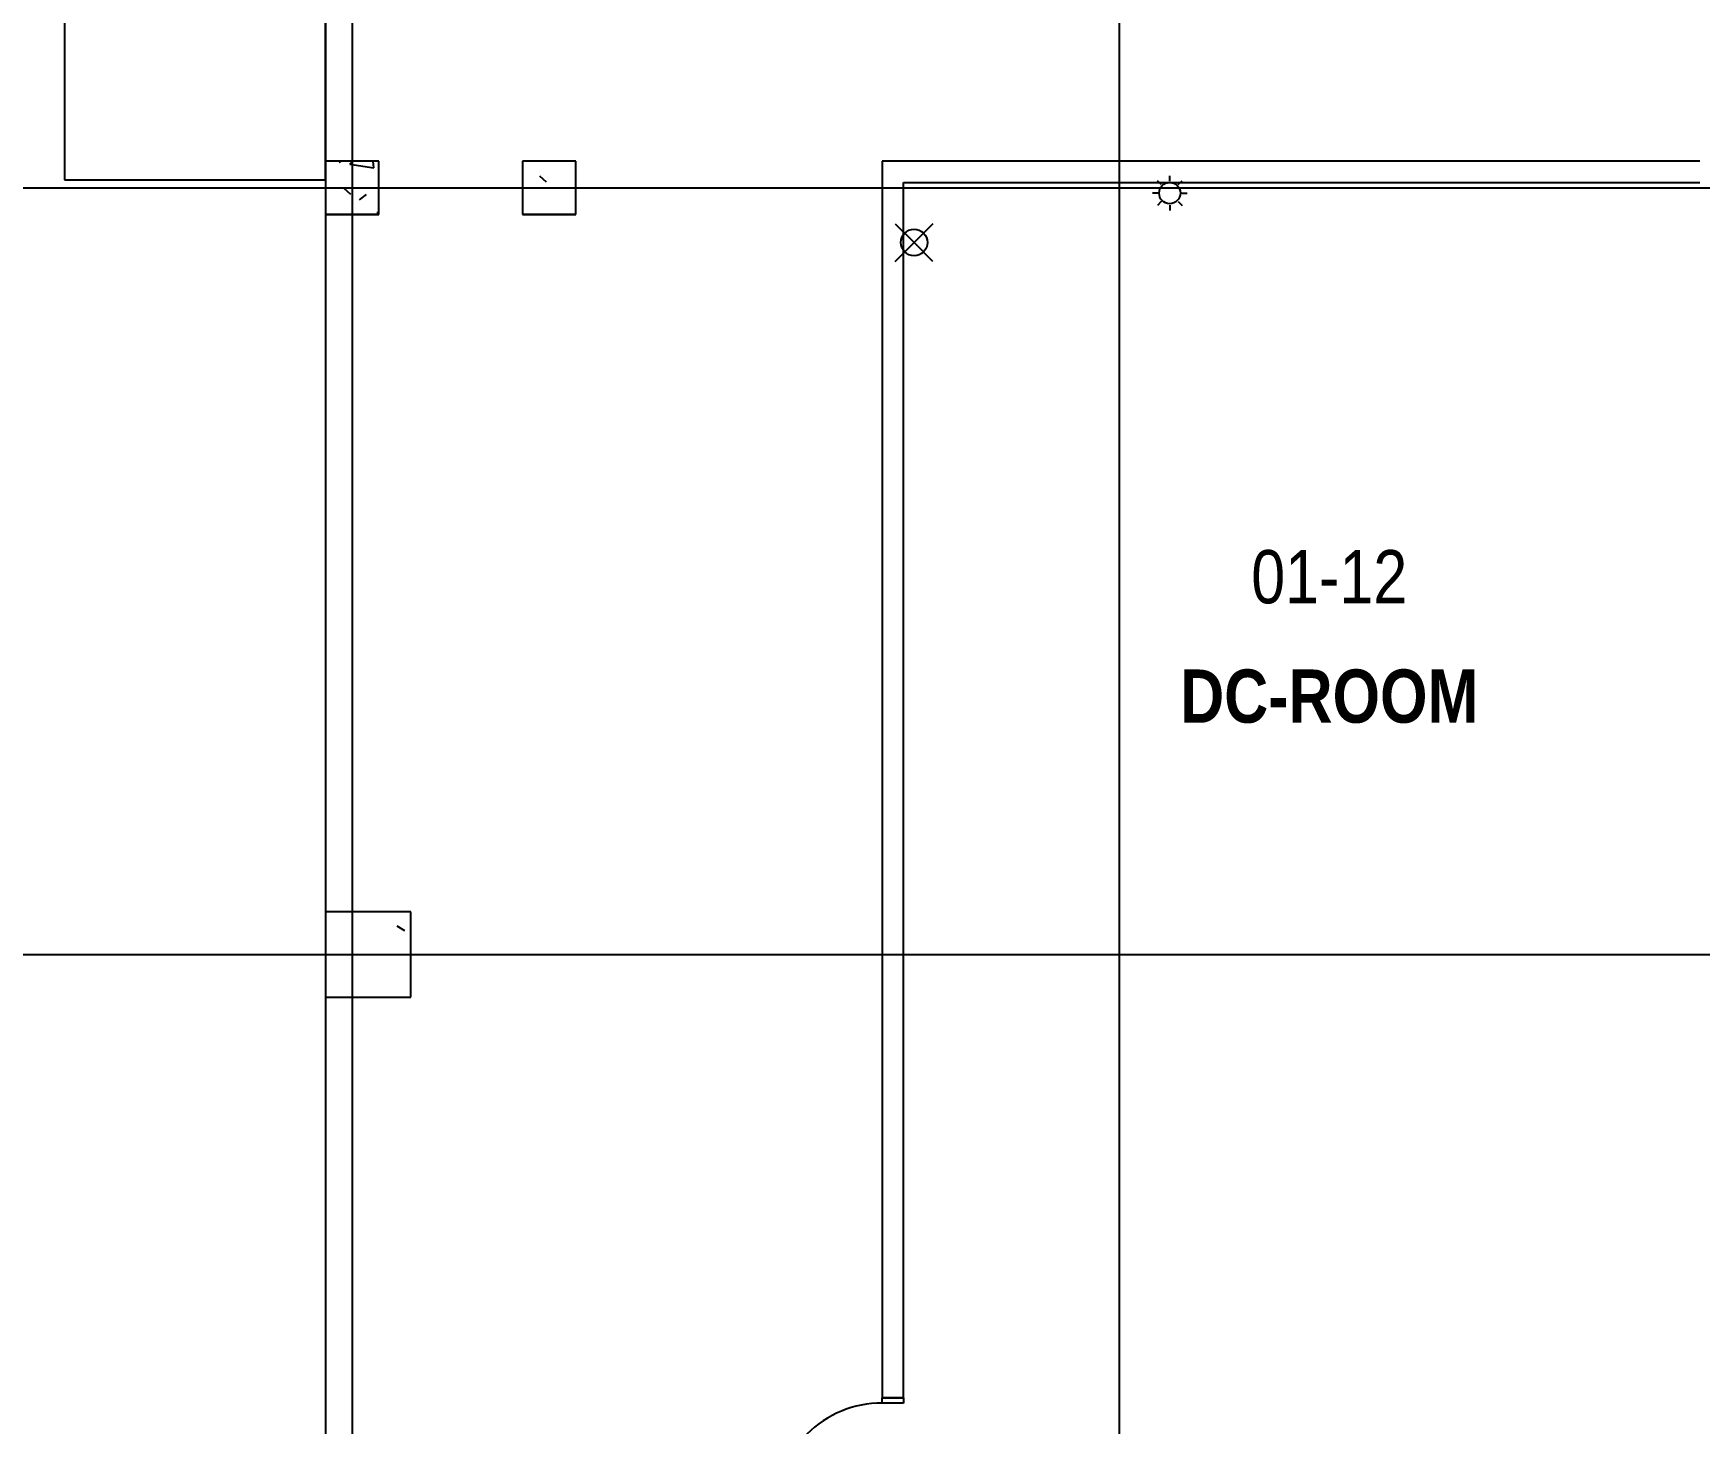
# Model space of a CAD drawing. Header units: millimetres. Extents: x -20146070 to 165023, y -3349561 to 35447.
# Drawn here: x 293 to 15936, y -36430 to -23375 of the extents above; entities that cross this region are included whole.
import ezdxf
from ezdxf import colors
from ezdxf.entities.mleader import LeaderData, LeaderLine
from ezdxf.math import Vec2, Vec3

# ---------------------------------------------------------------- set-up
doc = ezdxf.new("R2010")
doc.units = ezdxf.units.MM
doc.header["$LTSCALE"] = 50
doc.linetypes.add('CONTINOUS', pattern=[0])
for name, color, linetype in [('BLK_2 - 1ST_2ND_STOREY_PLAN$0$0-1', 8, 'Continuous'), ('BLK_2 - 1ST_2ND_STOREY_PLAN$0$1599_DB_A_BLK2_HQ_R21- LINKVIEW_BLK2_1ST STOREY Toilet JOH$0$S-_COLN----_E', 8, 'Continuous'), ('BLK_2 - 1ST_2ND_STOREY_PLAN$0$1599_DB_A_BLK2_HQ_R21- LINKVIEW_BLK2_1ST STOREY Toilet JOH$0$S-_COLN----_E-1', 8, 'Continuous'), ('BLK_2 - 1ST_2ND_STOREY_PLAN$0$A-_DETA----_ED-2', 8, 'Continuous'), ('BLK_2 - 1ST_2ND_STOREY_PLAN$0$A-_DOOR----_E', 8, 'Continuous'), ('BLK_2 - 1ST_2ND_STOREY_PLAN$0$A-_DOOR----_E-1', 8, 'Continuous'), ('BLK_2 - 1ST_2ND_STOREY_PLAN$0$A-_FLOR----_E', 8, 'Continuous'), ('BLK_2 - 1ST_2ND_STOREY_PLAN$0$A-_FURT----_E-1', 8, 'Continuous'), ('BLK_2 - 1ST_2ND_STOREY_PLAN$0$A-_WALLPRTN_E', 8, 'Continuous'), ('BLK_2 - 1ST_2ND_STOREY_PLAN$0$E-_FIREALAM_E-1', 8, 'Continuous'), ('BLK_2 - 1ST_2ND_STOREY_PLAN$0$S-_COLN----_E-1', 8, 'Continuous'), ('BLK_2 - 1ST_2ND_STOREY_PLAN$0$S-_COLN----_E-2', 8, 'Continuous'), ('BLK_2 - 1ST_2ND_STOREY_PLAN$0$S-_COLN----_E-3', 8, 'Continuous'), ('M_FIREALAM-_E-', 10, 'Continuous'), ('NW_ARCHI RM NAME', 7, 'Continuous'), ('NW_GRID LINE', 8, 'Continuous')]:
    doc.layers.add(name, color=color, linetype=linetype)
doc.styles.add('Arial Narrow_1', font='ARIALN.TTF', dxfattribs={"height": 500})
doc.styles.add('Arial Narrow_B_1', font='ARIALNB.TTF', dxfattribs={"height": 500})
doc.styles.add('RomanS', font='romans__.ttf', dxfattribs={"width": 0.75, "height": 40})
pattern_1 = [(50, (0, 0), (1821.84, -159.39), [190.5, -2095.5]), (355, (0, 0), (-352.428, 1910.567), [152.4, -1676.4]), (100.451, (151.8, -13.3), (1469.426, 1751.166), [161.9, -1780.9]), (46.184, (0, 508), (2710.79, -420.428), [285.75, -3143.25]), (96.636, (226, 473), (2374.026, 2474.276), [242.85, -2671.35]), (351.184, (0, 508), (2374.05, 2474.253), [228.6, -2514.6]), (21, (254, 381), (1516.144, -1022.652), [190.5, -2095.5]), (326, (254, 381), (618.02, 1841.88), [152.4, -1676.4]), (71.451, (380.3, 295.8), (2134.171, 819.212), [161.9, -1780.9]), (37.5, (0, 0), (30.886, 845.5504), [83.82, -1572.26, 83.82, -1617.98, -1682.75]), (37.5, (0, 0), (30.886, 845.5504), [-3357.88, 83.82, -1598.93]), (7.5, (0, 0), (668.1966, 1001.806), [83.82, -886.46, 83.82, -1534.16, -641.35]), (7.5, (0, 0), (668.1966, 1001.806), [-2588.26, 83.82, -557.53]), (327.5, (-566.4, 0), (1355.9093, -57.2896), [83.82, -551.18, 83.82, -1897.38, -2628.9]), (327.5, (-566.4, 0), (1355.9093, -57.2896), [-2616.2, 83.82, -2545.08]), (317.5, (-820.4, 0), (1481.293, 254.266), [83.82, -741.68, 83.82, -1231.9, -1866.9]), (317.5, (-820.4, 0), (1481.293, 254.266), [-2141.22, 83.82, -1783.08])]
pattern_2 = [(50, (0, 0), (1821.84, -159.39), [190.5, -2095.5]), (355, (0, 0), (-352.43, 1910.57), [152.4, -1676.4]), (100.451, (151.8, -13.3), (1469.43, 1751.17), [161.9, -1780.9]), (46.184, (0, 508), (2710.79, -420.43), [285.75, -3143.25]), (96.636, (226, 473), (2374.03, 2474.28), [242.85, -2671.35]), (351.184, (0, 508), (2374.05, 2474.25), [228.6, -2514.6]), (21, (254, 381), (1516.14, -1022.65), [190.5, -2095.5]), (326, (254, 381), (618.02, 1841.88), [152.4, -1676.4]), (71.451, (380.3, 295.8), (2134.17, 819.21), [161.9, -1780.9]), (37.5, (0, 0), (30.886, 845.55), [83.82, -1572.26, 83.82, -1617.98, -1682.75]), (37.5, (0, 0), (30.886, 845.55), [-3357.88, 83.82, -1598.93]), (7.5, (0, 0), (668.197, 1001.806), [83.82, -886.46, 83.82, -1534.16, -641.35]), (7.5, (0, 0), (668.197, 1001.806), [-2588.26, 83.82, -557.53]), (327.5, (-566.4, 0), (1355.91, -57.29), [83.82, -551.18, 83.82, -1897.38, -2628.9]), (327.5, (-566.4, 0), (1355.91, -57.29), [-2616.2, 83.82, -2545.08]), (317.5, (-820.4, 0), (1481.293, 254.266), [83.82, -741.68, 83.82, -1231.9, -1866.9]), (317.5, (-820.4, 0), (1481.293, 254.266), [-2141.22, 83.82, -1783.08])]

# ---------------------------------------------------------------- blocks, each defined once
blk = doc.blocks.new('BLK_2 - 1ST_2ND_STOREY_PLAN$0$IDA - Rectangle Column - 500W X 500D-V6-BLK 2 1ST STOREY PLAN')
at = {"layer": 'BLK_2 - 1ST_2ND_STOREY_PLAN$0$S-_COLN----_E-2'}
h = blk.add_hatch(dxfattribs=at)
h.set_pattern_fill('FP_9', color=256, style=0, pattern_type=2)
h.set_pattern_definition([(50, (138886.4, 67552.4), (1821.84, -159.39), [190.5, -2095.5]), (355, (138886.4, 67552.4), (-352.428, 1910.567), [152.4, -1676.4]), (100.451, (139038.2, 67539.1), (1469.426, 1751.166), [161.9, -1780.9]), (46.184, (138886.4, 68060.4), (2710.79, -420.428), [285.75, -3143.25]), (96.636, (139112.3, 68025.3), (2374.026, 2474.276), [242.85, -2671.35]), (351.184, (138886.4, 68060.4), (2374.05, 2474.25), [228.6, -2514.6]), (21, (139140.4, 67933.4), (1516.144, -1022.652), [190.5, -2095.5]), (326, (139140.4, 67933.4), (618.02, 1841.88), [152.4, -1676.4]), (71.451, (139266.7, 67848.2), (2134.171, 819.212), [161.9, -1780.9]), (37.5, (138886.4, 67552.4), (30.886, 845.5504), [83.82, -1572.26, 83.82, -1617.98, -1682.75]), (37.5, (138886.4, 67552.4), (30.886, 845.5504), [-3357.88, 83.82, -1598.93]), (7.5, (138886.4, 67552.4), (668.1966, 1001.806), [83.82, -886.46, 83.82, -1534.16, -641.35]), (7.5, (138886.4, 67552.4), (668.1966, 1001.806), [-2588.26, 83.82, -557.53]), (327.5, (138319.95, 67552.4), (1355.9093, -57.2896), [83.82, -551.18, 83.82, -1897.38, -2628.9]), (327.5, (138319.95, 67552.4), (1355.9093, -57.2896), [-2616.2, 83.82, -2545.08]), (317.5, (138066, 67552.4), (1481.293, 254.266), [83.82, -741.68, 83.82, -1231.9, -1866.9]), (317.5, (138066, 67552.4), (1481.293, 254.266), [-2141.22, 83.82, -1783.08])])
h.paths.add_polyline_path([(250, -250), (250, 250), (-250, 250), (-250, -250)])
at = {"layer": 'BLK_2 - 1ST_2ND_STOREY_PLAN$0$S-_COLN----_E-1'}
for p, q in [((250, 250), (-250, 250)), ((-250, 250), (-250, -250)), ((250, -250), (250, 250)), ((-250, -250), (250, -250))]:
    blk.add_line(p, q, dxfattribs=at)
blk = doc.blocks.new('BLK_2 - 1ST_2ND_STOREY_PLAN$0$1599_DB_A_BLK2_HQ_R21_rvt-1-BLK 2 1ST STOREY PLAN')
at = {"layer": 'BLK_2 - 1ST_2ND_STOREY_PLAN$0$S-_COLN----_E-2'}
h = blk.add_hatch(dxfattribs=at)
h.set_pattern_fill('FP_2', color=256, style=0, pattern_type=2)
h.set_pattern_definition(pattern_1)
h.paths.add_polyline_path([(-136886, -67802), (-136786, -67802), (-136786, -67302), (-137286, -67302), (-137286, -67802), (-137011, -67802)])
h = blk.add_hatch(dxfattribs=at)
h.set_pattern_fill('FP_2', color=256, style=0, pattern_type=2)
h.set_pattern_definition(pattern_1)
h.paths.add_polyline_path([(-138336, -75152), (-138336, -74352), (-139136, -74352), (-139136, -75152)])
at = {"layer": 'BLK_2 - 1ST_2ND_STOREY_PLAN$0$A-_FLOR----_E'}
for p, q in [((-141586, -37002), (-141586, -67477)), ((-139136, -67477), (-139136, -39302)), ((-139136, -47052), (-139136, -69502)), ((-141586, -67477), (-139136, -67477)), ((-139136, -69627), (-139136, -75902))]:
    blk.add_line(p, q, dxfattribs=at)
at = {"layer": 'BLK_2 - 1ST_2ND_STOREY_PLAN$0$S-_COLN----_E-1'}
for p, q in [((-136786, -67302), (-137286, -67302)), ((-137286, -67302), (-137286, -67802)), ((-136786, -67802), (-136786, -67302)), ((-137286, -67802), (-136786, -67802)), ((-138336, -74352), (-139136, -74352)), ((-139136, -74352), (-139136, -75152)), ((-138336, -75152), (-138336, -74352)), ((-139136, -75152), (-138336, -75152))]:
    blk.add_line(p, q, dxfattribs=at)
at = {"layer": 'BLK_2 - 1ST_2ND_STOREY_PLAN$0$S-_COLN----_E-3'}
blk.add_blockref('BLK_2 - 1ST_2ND_STOREY_PLAN$0$IDA - Rectangle Column - 500W X 500D-V6-BLK 2 1ST STOREY PLAN', (-138886, -67552), dxfattribs=at)
blk = doc.blocks.new('BLK_2 - 1ST_2ND_STOREY_PLAN$0$1599_DB_A_BLK2_HQ_R21- LINKVIEW_BLK2_1ST STOREY Toilet JOH$0$IDA - Rectangle Column - 500W X 500D-V4-LINKVIEW_BLK2_1ST STOREY')
at = {"layer": 'BLK_2 - 1ST_2ND_STOREY_PLAN$0$1599_DB_A_BLK2_HQ_R21- LINKVIEW_BLK2_1ST STOREY Toilet JOH$0$S-_COLN----_E'}
h = blk.add_hatch(dxfattribs=at)
h.set_pattern_fill('FP_8', color=256, style=0, pattern_type=2)
h.set_pattern_definition([(50, (7579.3, 24824.7), (1821.84, -159.39), [190.5, -2095.5]), (355, (7579.3, 24824.7), (-352.43, 1910.57), [152.4, -1676.4]), (100.451, (7731.1, 24811.4), (1469.43, 1751.17), [161.9, -1780.9]), (46.184, (7579.3, 25332.7), (2710.8, -420.43), [285.75, -3143.25]), (96.636, (7805.2, 25297.6), (2374.03, 2474.28), [242.85, -2671.35]), (351.184, (7579.3, 25332.7), (2374.05, 2474.25), [228.6, -2514.6]), (21, (7833.3, 25205.7), (1516.14, -1022.65), [190.5, -2095.5]), (326, (7833.3, 25205.7), (618.02, 1841.88), [152.4, -1676.4]), (71.451, (7959.6, 25120.4), (2134.17, 819.21), [161.9, -1780.9]), (37.5, (7579.3, 24824.66), (30.886, 845.55), [83.82, -1572.26, 83.82, -1617.98, -1682.75]), (37.5, (7579.3, 24824.66), (30.886, 845.55), [-3357.88, 83.82, -1598.93]), (7.5, (7579.3, 24824.7), (668.197, 1001.806), [83.82, -886.46, 83.82, -1534.16, -641.35]), (7.5, (7579.3, 24824.7), (668.197, 1001.806), [-2588.26, 83.82, -557.53]), (327.5, (7012.9, 24824.66), (1355.91, -57.29), [83.82, -551.18, 83.82, -1897.38, -2628.9]), (327.5, (7012.9, 24824.66), (1355.91, -57.29), [-2616.2, 83.82, -2545.08]), (317.5, (6758.9, 24824.7), (1481.293, 254.266), [83.82, -741.68, 83.82, -1231.9, -1866.9]), (317.5, (6758.9, 24824.7), (1481.293, 254.266), [-2141.22, 83.82, -1783.08])])
h.paths.add_polyline_path([(250, -250), (250, 250), (-250, 250), (-250, -250)], flags=0)
at = {"layer": 'BLK_2 - 1ST_2ND_STOREY_PLAN$0$1599_DB_A_BLK2_HQ_R21- LINKVIEW_BLK2_1ST STOREY Toilet JOH$0$S-_COLN----_E-1'}
for p, q in [((250, 250), (-250, 250)), ((-250, 250), (-250, -250)), ((250, -250), (250, 250)), ((-250, -250), (250, -250))]:
    blk.add_line(p, q, dxfattribs=at)
blk = doc.blocks.new('BLK_2 - 1ST_2ND_STOREY_PLAN$0$IDA - Strobe Light - IDA - Strobe Light-3918770-BLK 2 1ST STOREY PLAN')
at = {"layer": 'BLK_2 - 1ST_2ND_STOREY_PLAN$0$A-_DETA----_ED-2'}
for p, q in [((320, -120), (285, -85)), ((400, -88), (400, -38)), ((480, -120), (515, -85)), ((287, -200), (237, -200)), ((320, -280), (285, -315)), ((400, -313), (400, -363)), ((480, -280), (515, -315)), ((512, -200), (562, -200))]:
    blk.add_line(p, q, dxfattribs=at)
blk.add_circle((400, -200), 100, dxfattribs=at)
blk = doc.blocks.new('BLK_2 - 1ST_2ND_STOREY_PLAN$0$IDA- Fire Extinguisher - 3kg AB-3508500-BLK 2 1ST STOREY PLAN')
at = {"layer": 'BLK_2 - 1ST_2ND_STOREY_PLAN$0$A-_DETA----_ED-2'}
for p in [(-177, 377), (177, 377), (-177, 23), (177, 23)]:
    blk.add_line(p, (0, 200), dxfattribs=at)
blk.add_circle((0, 200), 125, dxfattribs=at)
blk = doc.blocks.new('BLK_2 - 1ST_2ND_STOREY_PLAN$0$IDA - F - Single - Swing - 1100L X 2200H - B2-TD01-4055582-BLK 2 -1ST STOREY WALL SETTING OUT')
at = {"layer": 'BLK_2 - 1ST_2ND_STOREY_PLAN$0$A-_DOOR----_E'}
for p, q in [((-550, 100), (-550, -100)), ((-550, 100), (-500, 100)), ((-550, 100), (-550, 100)), ((-500, 100), (-500, -100)), ((-500, 100), (-500, 100)), ((500, 100), (500, -100)), ((500, 100), (550, 100)), ((500, 100), (500, 100)), ((550, 100), (550, -100)), ((550, 100), (550, 100)), ((-550, -100), (-550, -100)), ((-500, -100), (-550, -100)), ((-500, -100), (-500, -100)), ((450, -100), (500, -100)), ((450, -1100), (450, -100)), ((500, -100), (500, -1100)), ((500, -100), (500, -100)), ((550, -100), (500, -100)), ((550, -100), (550, -100)), ((500, -1100), (450, -1100))]:
    blk.add_line(p, q, dxfattribs=at)
blk.add_arc((500, -100), 1000, 180, 270, dxfattribs=at)
at = {"layer": 'BLK_2 - 1ST_2ND_STOREY_PLAN$0$A-_DOOR----_E-1'}
for p, q in [((-550, 100), (-500, 100)), ((-550, -100), (-550, 100)), ((-500, 100), (-500, -100)), ((500, 100), (550, 100)), ((500, -100), (500, 100)), ((550, 100), (550, -100)), ((-500, -100), (-550, -100)), ((550, -100), (500, -100))]:
    blk.add_line(p, q, dxfattribs=at)
blk = doc.blocks.new('BLK_2 - 1ST_2ND_STOREY_PLAN$0$1599_DB_A_BLK2_HQ_R21- LINKVIEW_BLK2_1ST STOREY Toilet JOH')
at = {"layer": 'BLK_2 - 1ST_2ND_STOREY_PLAN$0$1599_DB_A_BLK2_HQ_R21- LINKVIEW_BLK2_1ST STOREY Toilet JOH$0$S-_COLN----_E'}
h = blk.add_hatch(dxfattribs=at)
h.set_pattern_fill('FP_1', color=256, style=0, pattern_type=2)
h.set_pattern_definition(pattern_2)
h.paths.add_polyline_path([(-5479, -25075), (-5479, -24575), (-5979, -24575), (-5979, -25075)], flags=0)
h = blk.add_hatch(dxfattribs=at)
h.set_pattern_fill('FP_1', color=256, style=0, pattern_type=2)
h.set_pattern_definition(pattern_2)
h.paths.add_polyline_path([(-7029, -32425), (-7029, -31625), (-7829, -31625), (-7829, -32425)], flags=0)
for p, q in [((-7829, -18025), (-7829, -24575)), ((-5979, -24575), (-5979, -25075)), ((-5479, -24575), (-5979, -24575)), ((-5479, -25075), (-5479, -24575)), ((-10279, -24750), (-7829, -24750)), ((-7829, -25075), (-7829, -31625)), ((-5979, -25075), (-5479, -25075)), ((-7829, -31625), (-7829, -32425)), ((-7029, -31625), (-7829, -31625)), ((-7029, -32425), (-7029, -31625)), ((-7829, -32425), (-7829, -38825)), ((-7829, -32425), (-7029, -32425))]:
    blk.add_line(p, q, dxfattribs=at)
at = {"layer": 'BLK_2 - 1ST_2ND_STOREY_PLAN$0$A-_WALLPRTN_E'}
for p, q in [((5071, -24575), (-2604, -24575)), ((-2604, -24575), (-2604, -36186)), ((-2404, -24775), (5071, -24775)), ((-2404, -36186), (-2404, -24775)), ((-2604, -36186), (-2404, -36186))]:
    blk.add_line(p, q, dxfattribs=at)
at = {"layer": 'BLK_2 - 1ST_2ND_STOREY_PLAN$0$1599_DB_A_BLK2_HQ_R21- LINKVIEW_BLK2_1ST STOREY Toilet JOH$0$S-_COLN----_E'}
blk.add_blockref('BLK_2 - 1ST_2ND_STOREY_PLAN$0$1599_DB_A_BLK2_HQ_R21- LINKVIEW_BLK2_1ST STOREY Toilet JOH$0$IDA - Rectangle Column - 500W X 500D-V4-LINKVIEW_BLK2_1ST STOREY', (-7579, -24825), dxfattribs=at)
at = {"layer": 'BLK_2 - 1ST_2ND_STOREY_PLAN$0$A-_DOOR----_E', "rotation": 270}
blk.add_blockref('BLK_2 - 1ST_2ND_STOREY_PLAN$0$IDA - F - Single - Swing - 1100L X 2200H - B2-TD01-4055582-BLK 2 -1ST STOREY WALL SETTING OUT', (-2504, -36736), dxfattribs=at)
at = {"layer": 'BLK_2 - 1ST_2ND_STOREY_PLAN$0$A-_FURT----_E-1', "rotation": 270}
blk.add_blockref('BLK_2 - 1ST_2ND_STOREY_PLAN$0$IDA- Fire Extinguisher - 3kg AB-3508500-BLK 2 1ST STOREY PLAN', (-2504, -25339), dxfattribs=at)
at = {"layer": 'BLK_2 - 1ST_2ND_STOREY_PLAN$0$E-_FIREALAM_E-1'}
blk.add_blockref('BLK_2 - 1ST_2ND_STOREY_PLAN$0$IDA - Strobe Light - IDA - Strobe Light-3918770-BLK 2 1ST STOREY PLAN', (-304, -24675), dxfattribs=at)
blk = doc.blocks.new('BLK_2 - 1ST_2ND_STOREY_PLAN')
blk.add_blockref('BLK_2 - 1ST_2ND_STOREY_PLAN$0$1599_DB_A_BLK2_HQ_R21- LINKVIEW_BLK2_1ST STOREY Toilet JOH', (-131307, -42728))
at = {"layer": 'BLK_2 - 1ST_2ND_STOREY_PLAN$0$0-1'}
blk.add_blockref('BLK_2 - 1ST_2ND_STOREY_PLAN$0$1599_DB_A_BLK2_HQ_R21_rvt-1-BLK 2 1ST STOREY PLAN', (0, 0), dxfattribs=at)
blk = doc.blocks.new('SMOKE')
at = {"color": 7, "linetype": 'CONTINOUS'}
ml = blk.add_multileader_mtext('Standard', dxfattribs=at)
ml.set_content('{\\fArial|b0|i0|c0|p34;S}', color=7, style='RomanS')
ml.set_leader_properties(color=10)
ml.build(insert=Vec2(0, 0))
ml.multileader.update_dxf_attribs({"dogleg_length": 3.34, "arrow_head_size": 171, "scale": 50})
ctx = ml.context
ctx.base_point, ctx.scale, ctx.char_height, ctx.arrow_head_size, ctx.landing_gap_size, ctx.plane_origin = Vec3(10040459, 1663039), 50, 256.67, 171, 171, Vec3(10036247, 1658323)
notes = []
notes.append((ctx, [(0, (0, 0, 0), (0, 0), (1, 0), 1, [])]))
ctx.mtext.insert, ctx.mtext.flow_direction = Vec3(10040630, 1663170), 5
for ctx, leaders in notes:
    for number, flags, end, landing, length, lines in leaders:
        leader = LeaderData()
        leader.index, (leader.has_last_leader_line, leader.has_dogleg_vector, leader.attachment_direction) = number, flags
        leader.last_leader_point, leader.dogleg_vector, leader.dogleg_length = Vec3(end), Vec3(landing), length
        for number, points, colour, breaks in lines:
            line = LeaderLine()
            line.index, line.vertices, line.color, line.breaks = number, Vec3.list(points), colors.encode_raw_color(colour), breaks
            leader.lines.append(line)
        ctx.leaders.append(leader)

msp = doc.modelspace()

# ---------------------------------------------------------------- linework, layer by layer
at = {"layer": 'NW_GRID LINE'}
for p, q in [((3286.5, 8788.6), (3286.5, -79047.9)), ((10486.5, 8788.6), (10486.5, -79047.9)), ((-4794.8, -24824.7), (44738, -24824.7)), ((-4794.8, -32024.7), (44738, -32024.7))]:
    msp.add_line(p, q, dxfattribs=at)

# ---------------------------------------------------------------- block references
at = {"layer": 'M_FIREALAM-_E-'}
for p, xscale, yscale, zscale in [((-12842896.3, -2136319.2), 1.28, 1.28, 1.28), ((-12837356.5, -2137100.4), 1.28, 1.28, 1.28), ((-12842882.2, -2139119.2), 1.28, 1.28, 1.28), ((-12837356.5, -2141062.9), 1.28, 1.28, 1.28), ((-12844197.6, -2141531.7), 1.28, 1.28, 1.28), ((-12841946.4, -2141531.7), 1.28, 1.28, 1.28), ((-10273997.7, -1718610.1), 1.024, 1.024, 1.024), ((-10272498.3, -1718640.4), 1.024, 1.024, 1.024)]:
    msp.add_blockref('SMOKE', p, dxfattribs=dict(at, xscale=xscale, yscale=yscale, zscale=zscale))
at = {"layer": 'NW_GRID LINE'}
msp.add_blockref('BLK_2 - 1ST_2ND_STOREY_PLAN', (142172.9, 42727.7), dxfattribs=at)

# ---------------------------------------------------------------- texts
at = {"layer": 'NW_ARCHI RM NAME', "char_height": 500, "line_spacing_factor": 0.949189}
for s, insert, width, attachment_point, style in [('\\pt3175,6350,9525,12700,15875,19050,22225,25400,28575,31750,34925,38100,41275,44450,47625,50800,53975,57150,60325,63500,66675,69850,73025,76200,79375,82550,85725,88900,92075,95250,98425,1.01600E+005;01-12', (12459, -28227.1), 1537.5, 2, 'Arial Narrow_1'), ('\\pt3175,6350,9525,12700,15875,19050,22225,25400,28575,31750,34925,38100,41275,44450,47625,50800,53975,57150,60325,63500,66675,69850,73025,76200,79375,82550,85725,88900,92075,95250,98425,1.01600E+005;DC-ROOM', (12459, -29855.4), 2827.5, 8, 'Arial Narrow_B_1')]:
    msp.add_mtext(s, dxfattribs=dict(at, insert=insert, width=width, attachment_point=attachment_point, style=style))

doc.saveas('drawing.dxf')
